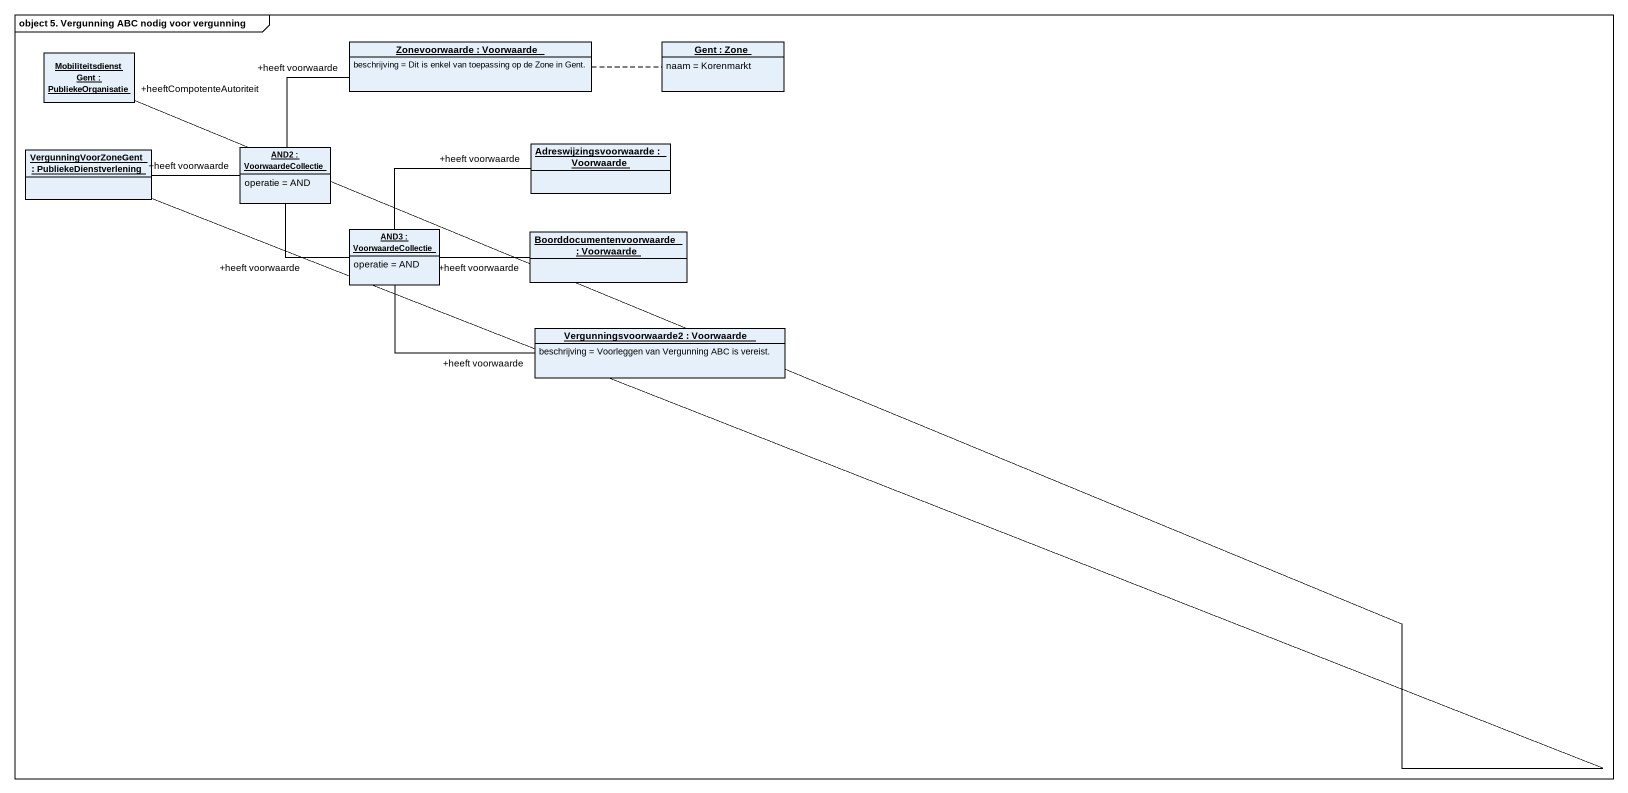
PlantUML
@startuml
mainframe object 5. Vergunning ABC nodig voor vergunning
hide circle
hide empty members
object "Zonevoorwaarde : Voorwaarde" as Zonevoorwaarde {
  beschrijving = Dit is enkel van toepassing op de Zone in Gent.
}
object "Gent : Zone" as Gent {
  naam = Korenmarkt
}
object "Mobiliteitsdienst Gent : PubliekeOrganisatie" as Mobiliteitsdienst_Gent
object "VergunningVoorZoneGent : PubliekeDienstverlening" as VergunningVoorZoneGent
object "AND2 : VoorwaardeCollectie" as AND2 {
  operatie = AND
}
object "Adreswijzingsvoorwaarde : Voorwaarde" as Adreswijzingsvoorwaarde
object "AND3 : VoorwaardeCollectie" as AND3 {
  operatie = AND
}
object "Boorddocumentenvoorwaarde : Voorwaarde" as Boorddocumentenvoorwaarde
object "Vergunningsvoorwaarde2 : Voorwaarde" as Vergunningsvoorwaarde2 {
  beschrijving = Voorleggen van Vergunning ABC is vereist.
}
Zonevoorwaarde .right. Gent
Mobiliteitsdienst_Gent "+heeftCompotenteAutoriteit" -- VergunningVoorZoneGent
VergunningVoorZoneGent -right- "+heeft voorwaarde" AND2
AND2 -right- "+heeft voorwaarde" Zonevoorwaarde
AND2 -- "+heeft voorwaarde" AND3
AND3 -right- "+heeft voorwaarde" Adreswijzingsvoorwaarde
AND3 -right- "+heeft voorwaarde" Boorddocumentenvoorwaarde
AND3 -right- "+heeft voorwaarde" Vergunningsvoorwaarde2
@enduml
